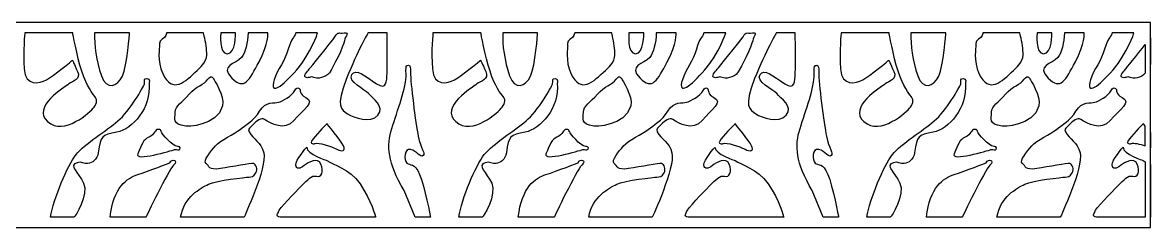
# Model space of a CAD drawing. Header units: centimetres. Extents: x 1.5 to 27, y 4.1 to 6.2.
# Drawn here: x 15.31 to 27, y 4.09 to 6.22 of the extents above; entities that cross this region are included whole.
import ezdxf

# ---------------------------------------------------------------- set-up
doc = ezdxf.new("R2010")
doc.units = ezdxf.units.CM
doc.header["$MEASUREMENT"] = 0
doc.layers.add('layer 1', color=7, linetype='Continuous')

msp = doc.modelspace()

# ---------------------------------------------------------------- linework, layer by layer
at = {"layer": 'layer 1', "color": 250, "lineweight": 30}
for points, knots in [([(1.50051, 6.21845), (1.50051, 6.21845), (26.99977, 6.21845), (26.99977, 6.21845), (26.99977, 6.21845), (26.99977, 6.21845), (26.99977, 4.09352), (26.99977, 4.09352), (26.99977, 4.09352), (26.99977, 4.09352), (1.50051, 4.09352), (1.50051, 4.09352), (1.50051, 4.09352), (1.50051, 4.09352), (1.50051, 6.21845), (1.50051, 6.21845)], [0, 0, 0, 0, 0.2, 0.2, 0.2, 0.2, 0.4, 0.4, 0.4, 0.4, 0.6, 0.6, 0.6, 0.6, 1, 1, 1, 1]), ([(15.33831, 6.1109), (15.33831, 6.1109), (15.83489, 6.1109), (15.83489, 6.1109), (15.83489, 6.1109), (15.83489, 6.1109), (15.87602, 5.87481), (15.92891, 5.71329), (15.92891, 5.71329), (15.9818, 5.55177), (16.04057, 5.48129), (16.06408, 5.45192), (16.06408, 5.45192), (16.08758, 5.42256), (16.09052, 5.38732), (16.05526, 5.34033), (16.05526, 5.34033), (16.02, 5.29334), (15.7438, 5.03785), (15.57337, 5.19056), (15.57337, 5.19056), (15.40295, 5.34327), (15.75261, 5.5459), (15.79375, 5.58114), (15.79375, 5.58114), (15.83489, 5.61638), (15.92304, 5.62519), (15.88484, 5.71035), (15.88484, 5.71035), (15.84664, 5.79552), (15.83195, 5.82782), (15.83195, 5.82782), (15.83195, 5.82782), (15.83195, 5.82782), (15.63508, 5.66336), (15.56162, 5.62519), (15.56162, 5.62519), (15.48816, 5.58701), (15.34712, 5.54883), (15.33243, 5.73678), (15.33243, 5.73678), (15.31774, 5.92473), (15.33831, 6.1109), (15.33831, 6.1109)], [0, 0, 0, 0, 0.08333333, 0.08333333, 0.08333333, 0.08333333, 0.16666667, 0.16666667, 0.16666667, 0.16666667, 0.25, 0.25, 0.25, 0.25, 0.33333333, 0.33333333, 0.33333333, 0.33333333, 0.41666667, 0.41666667, 0.41666667, 0.41666667, 0.5, 0.5, 0.5, 0.5, 0.58333333, 0.58333333, 0.58333333, 0.58333333, 0.66666667, 0.66666667, 0.66666667, 0.66666667, 0.75, 0.75, 0.75, 0.75, 0.83333333, 0.83333333, 0.83333333, 0.83333333, 1, 1, 1, 1]), ([(16.06114, 6.1109), (16.06114, 6.1109), (16.42256, 6.1109), (16.42256, 6.1109), (16.42256, 6.1109), (16.42256, 6.1109), (16.39905, 5.77202), (16.3491, 5.66336), (16.3491, 5.66336), (16.29915, 5.55471), (16.18455, 5.51066), (16.13166, 5.6663), (16.13166, 5.6663), (16.07877, 5.82195), (16.05526, 5.98756), (16.06114, 6.1109)], [0, 0, 0, 0, 0.2, 0.2, 0.2, 0.2, 0.4, 0.4, 0.4, 0.4, 0.6, 0.6, 0.6, 0.6, 1, 1, 1, 1]), ([(16.80748, 6.1109), (16.80748, 6.1109), (17.18946, 6.1109), (17.18946, 6.1109), (17.18946, 6.1109), (17.18946, 6.1109), (17.21591, 6.01577), (17.21884, 5.95116), (17.21884, 5.95116), (17.22178, 5.88655), (17.25117, 5.83957), (17.12482, 5.7221), (17.12482, 5.7221), (16.99847, 5.60463), (16.86935, 5.4736), (16.76634, 5.6898), (16.76634, 5.6898), (16.70757, 5.81314), (16.73402, 5.97465), (16.73402, 5.97465), (16.73402, 5.97465), (16.73402, 5.97465), (16.72227, 6.02458), (16.76047, 6.04513), (16.76047, 6.04513), (16.79866, 6.06569), (16.80748, 6.1109), (16.80748, 6.1109)], [0, 0, 0, 0, 0.125, 0.125, 0.125, 0.125, 0.25, 0.25, 0.25, 0.25, 0.375, 0.375, 0.375, 0.375, 0.5, 0.5, 0.5, 0.5, 0.625, 0.625, 0.625, 0.625, 0.75, 0.75, 0.75, 0.75, 1, 1, 1, 1]), ([(17.3687, 6.1109), (17.3687, 6.1109), (17.52149, 6.1109), (17.52149, 6.1109), (17.52149, 6.1109), (17.52149, 6.1109), (17.52737, 5.89536), (17.43628, 5.89536), (17.43628, 5.89536), (17.34519, 5.89536), (17.3687, 6.1109), (17.3687, 6.1109)], [0, 0, 0, 0, 0.25, 0.25, 0.25, 0.25, 0.5, 0.5, 0.5, 0.5, 1, 1, 1, 1]), ([(17.65078, 6.1109), (17.65078, 6.1109), (17.85647, 6.1109), (17.85647, 6.1109), (17.85647, 6.1109), (17.85647, 6.1109), (17.86822, 6.00108), (17.76538, 5.8102), (17.76538, 5.8102), (17.66254, 5.61931), (17.61258, 5.51066), (17.4833, 5.64281), (17.4833, 5.64281), (17.35401, 5.77496), (17.52149, 5.7867), (17.5832, 5.85719), (17.5832, 5.85719), (17.62137, 5.90078), (17.65078, 6.01399), (17.65078, 6.1109)], [0, 0, 0, 0, 0.16666667, 0.16666667, 0.16666667, 0.16666667, 0.33333333, 0.33333333, 0.33333333, 0.33333333, 0.5, 0.5, 0.5, 0.5, 0.66666667, 0.66666667, 0.66666667, 0.66666667, 1, 1, 1, 1]), ([(18.14449, 6.1109), (18.14449, 6.1109), (18.37176, 6.1109), (18.37176, 6.1109), (18.37176, 6.1109), (18.37176, 6.1109), (18.30266, 5.90056), (18.15524, 5.72861), (18.15524, 5.72861), (18.00782, 5.55665), (17.86988, 5.45356), (17.92183, 5.62421), (17.92183, 5.62421), (17.95407, 5.73014), (18.03853, 5.82533), (18.06771, 5.94201), (18.06771, 5.94201), (18.09689, 6.0587), (18.1276, 6.05256), (18.14449, 6.1109)], [0, 0, 0, 0, 0.16666667, 0.16666667, 0.16666667, 0.16666667, 0.33333333, 0.33333333, 0.33333333, 0.33333333, 0.5, 0.5, 0.5, 0.5, 0.66666667, 0.66666667, 0.66666667, 0.66666667, 1, 1, 1, 1]), ([(18.28581, 5.73678), (18.28581, 5.73678), (18.21823, 5.66924), (18.24468, 5.65162), (18.24468, 5.65162), (18.27112, 5.634), (18.30345, 5.6663), (18.33283, 5.64868), (18.33283, 5.64868), (18.36221, 5.63106), (18.45624, 5.64574), (18.49444, 5.6986), (18.49444, 5.6986), (18.53264, 5.75147), (18.64135, 5.97759), (18.65017, 6.03045), (18.65017, 6.03045), (18.65898, 6.08331), (18.70894, 6.11971), (18.64723, 6.1109), (18.64723, 6.1109), (18.58553, 6.10209), (18.58846, 6.1303), (18.55027, 6.07156), (18.55027, 6.07156), (18.51207, 6.01283), (18.28581, 5.73678), (18.28581, 5.73678)], [0, 0, 0, 0, 0.125, 0.125, 0.125, 0.125, 0.25, 0.25, 0.25, 0.25, 0.375, 0.375, 0.375, 0.375, 0.5, 0.5, 0.5, 0.5, 0.625, 0.625, 0.625, 0.625, 0.75, 0.75, 0.75, 0.75, 1, 1, 1, 1]), ([(18.89405, 6.1109), (18.89405, 6.1109), (19.09092, 6.1109), (19.09092, 6.1109), (19.09092, 6.1109), (19.09092, 6.1109), (19.0968, 5.78083), (19.09092, 5.69567), (19.09092, 5.69567), (19.08504, 5.6105), (19.09342, 5.51359), (18.9822, 5.58407), (18.9822, 5.58407), (18.86173, 5.66043), (18.7677, 5.74559), (18.72657, 5.68098), (18.72657, 5.68098), (18.67828, 5.60514), (18.85879, 5.52828), (18.89993, 5.48129), (18.89993, 5.48129), (18.94106, 5.4343), (19.07329, 5.3462), (18.99689, 5.2581), (18.99689, 5.2581), (18.9205, 5.17), (18.74713, 5.22874), (18.68249, 5.27279), (18.68249, 5.27279), (18.61785, 5.31684), (18.5532, 5.34327), (18.67074, 5.63693), (18.67074, 5.63693), (18.78827, 5.9306), (18.89405, 6.1109), (18.89405, 6.1109)], [0, 0, 0, 0, 0.1, 0.1, 0.1, 0.1, 0.2, 0.2, 0.2, 0.2, 0.3, 0.3, 0.3, 0.3, 0.4, 0.4, 0.4, 0.4, 0.5, 0.5, 0.5, 0.5, 0.6, 0.6, 0.6, 0.6, 0.7, 0.7, 0.7, 0.7, 0.8, 0.8, 0.8, 0.8, 1, 1, 1, 1]), ([(19.56693, 6.1109), (19.56693, 6.1109), (20.06351, 6.1109), (20.06351, 6.1109), (20.06351, 6.1109), (20.06351, 6.1109), (20.10465, 5.87481), (20.15754, 5.71329), (20.15754, 5.71329), (20.21043, 5.55177), (20.2692, 5.48129), (20.2927, 5.45192), (20.2927, 5.45192), (20.31621, 5.42256), (20.31915, 5.38732), (20.28389, 5.34033), (20.28389, 5.34033), (20.24863, 5.29334), (19.97242, 5.03785), (19.802, 5.19056), (19.802, 5.19056), (19.63158, 5.34327), (19.98124, 5.5459), (20.02238, 5.58114), (20.02238, 5.58114), (20.06351, 5.61638), (20.15166, 5.62519), (20.11346, 5.71035), (20.11346, 5.71035), (20.07527, 5.79552), (20.06058, 5.82782), (20.06058, 5.82782), (20.06058, 5.82782), (20.06058, 5.82782), (19.8637, 5.66336), (19.79025, 5.62519), (19.79025, 5.62519), (19.71679, 5.58701), (19.57575, 5.54883), (19.56106, 5.73678), (19.56106, 5.73678), (19.54637, 5.92473), (19.56693, 6.1109), (19.56693, 6.1109)], [0, 0, 0, 0, 0.08333333, 0.08333333, 0.08333333, 0.08333333, 0.16666667, 0.16666667, 0.16666667, 0.16666667, 0.25, 0.25, 0.25, 0.25, 0.33333333, 0.33333333, 0.33333333, 0.33333333, 0.41666667, 0.41666667, 0.41666667, 0.41666667, 0.5, 0.5, 0.5, 0.5, 0.58333333, 0.58333333, 0.58333333, 0.58333333, 0.66666667, 0.66666667, 0.66666667, 0.66666667, 0.75, 0.75, 0.75, 0.75, 0.83333333, 0.83333333, 0.83333333, 0.83333333, 1, 1, 1, 1]), ([(20.28976, 6.1109), (20.28976, 6.1109), (20.65118, 6.1109), (20.65118, 6.1109), (20.65118, 6.1109), (20.65118, 6.1109), (20.62768, 5.77202), (20.57772, 5.66336), (20.57772, 5.66336), (20.52777, 5.55471), (20.41318, 5.51066), (20.36029, 5.6663), (20.36029, 5.6663), (20.3074, 5.82195), (20.28389, 5.98756), (20.28976, 6.1109)], [0, 0, 0, 0, 0.2, 0.2, 0.2, 0.2, 0.4, 0.4, 0.4, 0.4, 0.6, 0.6, 0.6, 0.6, 1, 1, 1, 1]), ([(21.0361, 6.1109), (21.0361, 6.1109), (21.41809, 6.1109), (21.41809, 6.1109), (21.41809, 6.1109), (21.41809, 6.1109), (21.44453, 6.01577), (21.44747, 5.95116), (21.44747, 5.95116), (21.45041, 5.88655), (21.47979, 5.83957), (21.35344, 5.7221), (21.35344, 5.7221), (21.22709, 5.60463), (21.09798, 5.4736), (20.99497, 5.6898), (20.99497, 5.6898), (20.9362, 5.81314), (20.96265, 5.97465), (20.96265, 5.97465), (20.96265, 5.97465), (20.96265, 5.97465), (20.95089, 6.02458), (20.98909, 6.04513), (20.98909, 6.04513), (21.02729, 6.06569), (21.0361, 6.1109), (21.0361, 6.1109)], [0, 0, 0, 0, 0.125, 0.125, 0.125, 0.125, 0.25, 0.25, 0.25, 0.25, 0.375, 0.375, 0.375, 0.375, 0.5, 0.5, 0.5, 0.5, 0.625, 0.625, 0.625, 0.625, 0.75, 0.75, 0.75, 0.75, 1, 1, 1, 1]), ([(21.59733, 6.1109), (21.59733, 6.1109), (21.75012, 6.1109), (21.75012, 6.1109), (21.75012, 6.1109), (21.75012, 6.1109), (21.756, 5.89536), (21.66491, 5.89536), (21.66491, 5.89536), (21.57382, 5.89536), (21.59733, 6.1109), (21.59733, 6.1109)], [0, 0, 0, 0, 0.25, 0.25, 0.25, 0.25, 0.5, 0.5, 0.5, 0.5, 1, 1, 1, 1]), ([(21.87941, 6.1109), (21.87941, 6.1109), (22.08509, 6.1109), (22.08509, 6.1109), (22.08509, 6.1109), (22.08509, 6.1109), (22.09685, 6.00108), (21.994, 5.8102), (21.994, 5.8102), (21.89116, 5.61931), (21.84121, 5.51066), (21.71192, 5.64281), (21.71192, 5.64281), (21.58264, 5.77496), (21.75012, 5.7867), (21.81183, 5.85719), (21.81183, 5.85719), (21.85, 5.90078), (21.87941, 6.01399), (21.87941, 6.1109)], [0, 0, 0, 0, 0.16666667, 0.16666667, 0.16666667, 0.16666667, 0.33333333, 0.33333333, 0.33333333, 0.33333333, 0.5, 0.5, 0.5, 0.5, 0.66666667, 0.66666667, 0.66666667, 0.66666667, 1, 1, 1, 1]), ([(22.37312, 6.1109), (22.37312, 6.1109), (22.60038, 6.1109), (22.60038, 6.1109), (22.60038, 6.1109), (22.60038, 6.1109), (22.53128, 5.90056), (22.38387, 5.72861), (22.38387, 5.72861), (22.23645, 5.55665), (22.09851, 5.45356), (22.15045, 5.62421), (22.15045, 5.62421), (22.1827, 5.73014), (22.26716, 5.82533), (22.29634, 5.94201), (22.29634, 5.94201), (22.32551, 6.0587), (22.35622, 6.05256), (22.37312, 6.1109)], [0, 0, 0, 0, 0.16666667, 0.16666667, 0.16666667, 0.16666667, 0.33333333, 0.33333333, 0.33333333, 0.33333333, 0.5, 0.5, 0.5, 0.5, 0.66666667, 0.66666667, 0.66666667, 0.66666667, 1, 1, 1, 1]), ([(22.51444, 5.73678), (22.51444, 5.73678), (22.44686, 5.66924), (22.4733, 5.65162), (22.4733, 5.65162), (22.49975, 5.634), (22.53207, 5.6663), (22.56145, 5.64868), (22.56145, 5.64868), (22.59084, 5.63106), (22.68486, 5.64574), (22.72306, 5.6986), (22.72306, 5.6986), (22.76126, 5.75147), (22.86998, 5.97759), (22.8788, 6.03045), (22.8788, 6.03045), (22.88761, 6.08331), (22.93756, 6.11971), (22.87586, 6.1109), (22.87586, 6.1109), (22.81415, 6.10209), (22.81709, 6.1303), (22.77889, 6.07156), (22.77889, 6.07156), (22.74069, 6.01283), (22.51444, 5.73678), (22.51444, 5.73678)], [0, 0, 0, 0, 0.125, 0.125, 0.125, 0.125, 0.25, 0.25, 0.25, 0.25, 0.375, 0.375, 0.375, 0.375, 0.5, 0.5, 0.5, 0.5, 0.625, 0.625, 0.625, 0.625, 0.75, 0.75, 0.75, 0.75, 1, 1, 1, 1]), ([(23.12268, 6.1109), (23.12268, 6.1109), (23.31955, 6.1109), (23.31955, 6.1109), (23.31955, 6.1109), (23.31955, 6.1109), (23.32542, 5.78083), (23.31955, 5.69567), (23.31955, 5.69567), (23.31367, 5.6105), (23.32205, 5.51359), (23.21083, 5.58407), (23.21083, 5.58407), (23.09036, 5.66043), (22.99633, 5.74559), (22.95519, 5.68098), (22.95519, 5.68098), (22.9069, 5.60514), (23.08742, 5.52828), (23.12855, 5.48129), (23.12855, 5.48129), (23.16969, 5.4343), (23.30192, 5.3462), (23.22552, 5.2581), (23.22552, 5.2581), (23.14912, 5.17), (22.97576, 5.22874), (22.91112, 5.27279), (22.91112, 5.27279), (22.84647, 5.31684), (22.78183, 5.34327), (22.89936, 5.63693), (22.89936, 5.63693), (23.0169, 5.9306), (23.12268, 6.1109), (23.12268, 6.1109)], [0, 0, 0, 0, 0.1, 0.1, 0.1, 0.1, 0.2, 0.2, 0.2, 0.2, 0.3, 0.3, 0.3, 0.3, 0.4, 0.4, 0.4, 0.4, 0.5, 0.5, 0.5, 0.5, 0.6, 0.6, 0.6, 0.6, 0.7, 0.7, 0.7, 0.7, 0.8, 0.8, 0.8, 0.8, 1, 1, 1, 1]), ([(23.79556, 6.1109), (23.79556, 6.1109), (24.29214, 6.1109), (24.29214, 6.1109), (24.29214, 6.1109), (24.29214, 6.1109), (24.33328, 5.87481), (24.38617, 5.71329), (24.38617, 5.71329), (24.43906, 5.55177), (24.49782, 5.48129), (24.52133, 5.45192), (24.52133, 5.45192), (24.54484, 5.42256), (24.54778, 5.38732), (24.51251, 5.34033), (24.51251, 5.34033), (24.47725, 5.29334), (24.20105, 5.03785), (24.03063, 5.19056), (24.03063, 5.19056), (23.8602, 5.34327), (24.20987, 5.5459), (24.251, 5.58114), (24.251, 5.58114), (24.29214, 5.61638), (24.38029, 5.62519), (24.34209, 5.71035), (24.34209, 5.71035), (24.30389, 5.79552), (24.2892, 5.82782), (24.2892, 5.82782), (24.2892, 5.82782), (24.2892, 5.82782), (24.09233, 5.66336), (24.01887, 5.62519), (24.01887, 5.62519), (23.94541, 5.58701), (23.80437, 5.54883), (23.78968, 5.73678), (23.78968, 5.73678), (23.77499, 5.92473), (23.79556, 6.1109), (23.79556, 6.1109)], [0, 0, 0, 0, 0.08333333, 0.08333333, 0.08333333, 0.08333333, 0.16666667, 0.16666667, 0.16666667, 0.16666667, 0.25, 0.25, 0.25, 0.25, 0.33333333, 0.33333333, 0.33333333, 0.33333333, 0.41666667, 0.41666667, 0.41666667, 0.41666667, 0.5, 0.5, 0.5, 0.5, 0.58333333, 0.58333333, 0.58333333, 0.58333333, 0.66666667, 0.66666667, 0.66666667, 0.66666667, 0.75, 0.75, 0.75, 0.75, 0.83333333, 0.83333333, 0.83333333, 0.83333333, 1, 1, 1, 1]), ([(24.51839, 6.1109), (24.51839, 6.1109), (24.87981, 6.1109), (24.87981, 6.1109), (24.87981, 6.1109), (24.87981, 6.1109), (24.8563, 5.77202), (24.80635, 5.66336), (24.80635, 5.66336), (24.7564, 5.55471), (24.6418, 5.51066), (24.58891, 5.6663), (24.58891, 5.6663), (24.53602, 5.82195), (24.51251, 5.98756), (24.51839, 6.1109)], [0, 0, 0, 0, 0.2, 0.2, 0.2, 0.2, 0.4, 0.4, 0.4, 0.4, 0.6, 0.6, 0.6, 0.6, 1, 1, 1, 1]), ([(25.26473, 6.1109), (25.26473, 6.1109), (25.64671, 6.1109), (25.64671, 6.1109), (25.64671, 6.1109), (25.64671, 6.1109), (25.67316, 6.01577), (25.6761, 5.95116), (25.6761, 5.95116), (25.67904, 5.88655), (25.70842, 5.83957), (25.58207, 5.7221), (25.58207, 5.7221), (25.45572, 5.60463), (25.3266, 5.4736), (25.22359, 5.6898), (25.22359, 5.6898), (25.16483, 5.81314), (25.19127, 5.97465), (25.19127, 5.97465), (25.19127, 5.97465), (25.19127, 5.97465), (25.17952, 6.02458), (25.21772, 6.04513), (25.21772, 6.04513), (25.25592, 6.06569), (25.26473, 6.1109), (25.26473, 6.1109)], [0, 0, 0, 0, 0.125, 0.125, 0.125, 0.125, 0.25, 0.25, 0.25, 0.25, 0.375, 0.375, 0.375, 0.375, 0.5, 0.5, 0.5, 0.5, 0.625, 0.625, 0.625, 0.625, 0.75, 0.75, 0.75, 0.75, 1, 1, 1, 1]), ([(25.82595, 6.1109), (25.82595, 6.1109), (25.97875, 6.1109), (25.97875, 6.1109), (25.97875, 6.1109), (25.97875, 6.1109), (25.98462, 5.89536), (25.89353, 5.89536), (25.89353, 5.89536), (25.80245, 5.89536), (25.82595, 6.1109), (25.82595, 6.1109)], [0, 0, 0, 0, 0.25, 0.25, 0.25, 0.25, 0.5, 0.5, 0.5, 0.5, 1, 1, 1, 1]), ([(26.10803, 6.1109), (26.10803, 6.1109), (26.31372, 6.1109), (26.31372, 6.1109), (26.31372, 6.1109), (26.31372, 6.1109), (26.32547, 6.00108), (26.22263, 5.8102), (26.22263, 5.8102), (26.11979, 5.61931), (26.06983, 5.51066), (25.94055, 5.64281), (25.94055, 5.64281), (25.81126, 5.77496), (25.97875, 5.7867), (26.04045, 5.85719), (26.04045, 5.85719), (26.07862, 5.90078), (26.10803, 6.01399), (26.10803, 6.1109)], [0, 0, 0, 0, 0.16666667, 0.16666667, 0.16666667, 0.16666667, 0.33333333, 0.33333333, 0.33333333, 0.33333333, 0.5, 0.5, 0.5, 0.5, 0.66666667, 0.66666667, 0.66666667, 0.66666667, 1, 1, 1, 1]), ([(26.60174, 6.1109), (26.60174, 6.1109), (26.82901, 6.1109), (26.82901, 6.1109), (26.82901, 6.1109), (26.82901, 6.1109), (26.75991, 5.90056), (26.61249, 5.72861), (26.61249, 5.72861), (26.46507, 5.55665), (26.32713, 5.45356), (26.37908, 5.62421), (26.37908, 5.62421), (26.41133, 5.73014), (26.49578, 5.82533), (26.52496, 5.94201), (26.52496, 5.94201), (26.55414, 6.0587), (26.58485, 6.05256), (26.60174, 6.1109)], [0, 0, 0, 0, 0.16666667, 0.16666667, 0.16666667, 0.16666667, 0.33333333, 0.33333333, 0.33333333, 0.33333333, 0.5, 0.5, 0.5, 0.5, 0.66666667, 0.66666667, 0.66666667, 0.66666667, 1, 1, 1, 1]), ([(26.74307, 5.73678), (26.74307, 5.73678), (26.67548, 5.66924), (26.70193, 5.65162), (26.70193, 5.65162), (26.72838, 5.634), (26.7607, 5.6663), (26.79008, 5.64868), (26.79008, 5.64868), (26.81824, 5.63179), (26.90579, 5.64459), (26.94664, 5.69222), (26.94664, 5.69222), (26.94664, 5.69222), (26.94664, 5.99007), (26.94664, 5.99007), (26.94664, 5.99007), (26.86674, 5.88767), (26.74307, 5.73678), (26.74307, 5.73678)], [0, 0, 0, 0, 0.16666667, 0.16666667, 0.16666667, 0.16666667, 0.33333333, 0.33333333, 0.33333333, 0.33333333, 0.5, 0.5, 0.5, 0.5, 0.66666667, 0.66666667, 0.66666667, 0.66666667, 1, 1, 1, 1]), ([(26.99977, 5.78218), (26.99977, 5.78218), (26.99977, 5.78218), (26.99977, 5.78218), (26.99977, 5.78218), (26.99977, 5.78218), (26.99977, 6.06026), (26.99977, 6.06026), (26.99977, 6.06026), (26.99977, 6.06026), (26.99977, 6.06026), (26.99977, 6.06026), (26.99977, 6.06026), (26.99977, 6.06026), (26.99977, 5.78218), (26.99977, 5.78218)], [0, 0, 0, 0, 0.2, 0.2, 0.2, 0.2, 0.4, 0.4, 0.4, 0.4, 0.6, 0.6, 0.6, 0.6, 1, 1, 1, 1]), ([(19.38182, 4.19993), (19.38182, 4.19993), (19.54049, 4.19993), (19.54049, 4.19993), (19.54049, 4.19993), (19.54049, 4.19993), (19.48172, 4.521), (19.42883, 4.64434), (19.42883, 4.64434), (19.37594, 4.76768), (19.32893, 4.73244), (19.2966, 4.7618), (19.2966, 4.7618), (19.26428, 4.79117), (19.26722, 4.92039), (19.3348, 4.90277), (19.3348, 4.90277), (19.40239, 4.88514), (19.43765, 4.81173), (19.46409, 4.83816), (19.46409, 4.83816), (19.49054, 4.86459), (19.44059, 4.90864), (19.41414, 5.04079), (19.41414, 5.04079), (19.38769, 5.17294), (19.33186, 5.59876), (19.3348, 5.70154), (19.3348, 5.70154), (19.33774, 5.80433), (19.30248, 5.76908), (19.30248, 5.76908), (19.30248, 5.76908), (19.30248, 5.76908), (19.28191, 5.80433), (19.28779, 5.68098), (19.28779, 5.68098), (19.29367, 5.55764), (19.1967, 5.29922), (19.14087, 5.12008), (19.14087, 5.12008), (19.08504, 4.94094), (19.09386, 4.76474), (19.26722, 4.47695), (19.26722, 4.47695), (19.26722, 4.47695), (19.38182, 4.19993), (19.38182, 4.19993)], [0, 0, 0, 0, 0.07692308, 0.07692308, 0.07692308, 0.07692308, 0.15384615, 0.15384615, 0.15384615, 0.15384615, 0.23076923, 0.23076923, 0.23076923, 0.23076923, 0.30769231, 0.30769231, 0.30769231, 0.30769231, 0.38461538, 0.38461538, 0.38461538, 0.38461538, 0.46153846, 0.46153846, 0.46153846, 0.46153846, 0.53846154, 0.53846154, 0.53846154, 0.53846154, 0.61538462, 0.61538462, 0.61538462, 0.61538462, 0.69230769, 0.69230769, 0.69230769, 0.69230769, 0.76923077, 0.76923077, 0.76923077, 0.76923077, 0.84615385, 0.84615385, 0.84615385, 0.84615385, 1, 1, 1, 1]), ([(23.61044, 4.19993), (23.61044, 4.19993), (23.76911, 4.19993), (23.76911, 4.19993), (23.76911, 4.19993), (23.76911, 4.19993), (23.71035, 4.521), (23.65746, 4.64434), (23.65746, 4.64434), (23.60457, 4.76768), (23.55755, 4.73244), (23.52523, 4.7618), (23.52523, 4.7618), (23.49291, 4.79117), (23.49585, 4.92039), (23.56343, 4.90277), (23.56343, 4.90277), (23.63101, 4.88514), (23.66627, 4.81173), (23.69272, 4.83816), (23.69272, 4.83816), (23.71916, 4.86459), (23.66921, 4.90864), (23.64277, 5.04079), (23.64277, 5.04079), (23.61632, 5.17294), (23.56049, 5.59876), (23.56343, 5.70154), (23.56343, 5.70154), (23.56637, 5.80433), (23.53111, 5.76908), (23.53111, 5.76908), (23.53111, 5.76908), (23.53111, 5.76908), (23.51054, 5.80433), (23.51642, 5.68098), (23.51642, 5.68098), (23.52229, 5.55764), (23.42533, 5.29922), (23.3695, 5.12008), (23.3695, 5.12008), (23.31367, 4.94094), (23.32248, 4.76474), (23.49585, 4.47695), (23.49585, 4.47695), (23.49585, 4.47695), (23.61044, 4.19993), (23.61044, 4.19993)], [0, 0, 0, 0, 0.07692308, 0.07692308, 0.07692308, 0.07692308, 0.15384615, 0.15384615, 0.15384615, 0.15384615, 0.23076923, 0.23076923, 0.23076923, 0.23076923, 0.30769231, 0.30769231, 0.30769231, 0.30769231, 0.38461538, 0.38461538, 0.38461538, 0.38461538, 0.46153846, 0.46153846, 0.46153846, 0.46153846, 0.53846154, 0.53846154, 0.53846154, 0.53846154, 0.61538462, 0.61538462, 0.61538462, 0.61538462, 0.69230769, 0.69230769, 0.69230769, 0.69230769, 0.76923077, 0.76923077, 0.76923077, 0.76923077, 0.84615385, 0.84615385, 0.84615385, 0.84615385, 1, 1, 1, 1]), ([(15.60495, 4.19993), (15.60495, 4.19993), (15.83416, 4.19993), (15.84708, 4.19993), (15.84708, 4.19993), (15.85999, 4.19993), (16.00204, 4.4356), (15.94715, 4.55182), (15.94715, 4.55182), (15.89227, 4.66804), (15.78897, 4.73584), (15.87936, 4.76489), (15.87936, 4.76489), (15.92439, 4.77937), (15.95134, 4.75123), (15.99226, 4.75596), (15.99226, 4.75596), (16.03348, 4.76072), (16.08856, 4.79853), (16.09889, 4.8682), (16.09889, 4.8682), (16.12561, 5.04842), (16.1344, 5.05221), (16.29259, 5.08127), (16.29259, 5.08127), (16.45078, 5.11032), (16.65093, 5.33631), (16.62511, 5.58812), (16.62511, 5.58812), (16.62511, 5.58812), (16.64125, 5.63977), (16.60251, 5.63977), (16.60251, 5.63977), (16.56377, 5.63977), (16.58636, 5.61394), (16.57668, 5.58166), (16.57668, 5.58166), (16.567, 5.54938), (16.42495, 5.30079), (16.30227, 5.19749), (16.30227, 5.19749), (16.17959, 5.09418), (15.96007, 4.96182), (15.86967, 4.84883), (15.86967, 4.84883), (15.77928, 4.73584), (15.63723, 4.39363), (15.60495, 4.19993)], [0, 0, 0, 0, 0.07692308, 0.07692308, 0.07692308, 0.07692308, 0.15384615, 0.15384615, 0.15384615, 0.15384615, 0.23076923, 0.23076923, 0.23076923, 0.23076923, 0.30769231, 0.30769231, 0.30769231, 0.30769231, 0.38461538, 0.38461538, 0.38461538, 0.38461538, 0.46153846, 0.46153846, 0.46153846, 0.46153846, 0.53846154, 0.53846154, 0.53846154, 0.53846154, 0.61538462, 0.61538462, 0.61538462, 0.61538462, 0.69230769, 0.69230769, 0.69230769, 0.69230769, 0.76923077, 0.76923077, 0.76923077, 0.76923077, 0.84615385, 0.84615385, 0.84615385, 0.84615385, 1, 1, 1, 1]), ([(17.00605, 5.14261), (17.00605, 5.14261), (17.33052, 5.13684), (17.38699, 5.35568), (17.38699, 5.35568), (17.41282, 5.45575), (17.29337, 5.63331), (17.29337, 5.63331), (17.29337, 5.63331), (17.29337, 5.63331), (17.274, 5.68497), (17.23526, 5.63009), (17.23526, 5.63009), (17.19652, 5.5752), (17.11258, 5.55906), (17.04156, 5.47512), (17.04156, 5.47512), (16.97054, 5.39119), (16.89628, 5.3589), (16.89628, 5.28788), (16.89628, 5.28788), (16.89628, 5.21686), (16.86077, 5.16843), (17.00605, 5.14261)], [0, 0, 0, 0, 0.14285714, 0.14285714, 0.14285714, 0.14285714, 0.28571429, 0.28571429, 0.28571429, 0.28571429, 0.42857143, 0.42857143, 0.42857143, 0.42857143, 0.57142857, 0.57142857, 0.57142857, 0.57142857, 0.71428571, 0.71428571, 0.71428571, 0.71428571, 1, 1, 1, 1]), ([(19.83358, 4.19993), (19.83358, 4.19993), (20.06279, 4.19993), (20.0757, 4.19993), (20.0757, 4.19993), (20.08861, 4.19993), (20.23066, 4.4356), (20.17578, 4.55182), (20.17578, 4.55182), (20.1209, 4.66804), (20.01759, 4.73584), (20.10799, 4.76489), (20.10799, 4.76489), (20.15302, 4.77937), (20.17996, 4.75123), (20.22089, 4.75596), (20.22089, 4.75596), (20.26211, 4.76072), (20.31718, 4.79853), (20.32751, 4.8682), (20.32751, 4.8682), (20.35423, 5.04842), (20.36302, 5.05221), (20.52121, 5.08127), (20.52121, 5.08127), (20.6794, 5.11032), (20.87956, 5.33631), (20.85373, 5.58812), (20.85373, 5.58812), (20.85373, 5.58812), (20.86987, 5.63977), (20.83113, 5.63977), (20.83113, 5.63977), (20.79239, 5.63977), (20.81499, 5.61394), (20.80531, 5.58166), (20.80531, 5.58166), (20.79562, 5.54938), (20.65358, 5.30079), (20.5309, 5.19749), (20.5309, 5.19749), (20.40822, 5.09418), (20.18869, 4.96182), (20.0983, 4.84883), (20.0983, 4.84883), (20.00791, 4.73584), (19.86586, 4.39363), (19.83358, 4.19993)], [0, 0, 0, 0, 0.07692308, 0.07692308, 0.07692308, 0.07692308, 0.15384615, 0.15384615, 0.15384615, 0.15384615, 0.23076923, 0.23076923, 0.23076923, 0.23076923, 0.30769231, 0.30769231, 0.30769231, 0.30769231, 0.38461538, 0.38461538, 0.38461538, 0.38461538, 0.46153846, 0.46153846, 0.46153846, 0.46153846, 0.53846154, 0.53846154, 0.53846154, 0.53846154, 0.61538462, 0.61538462, 0.61538462, 0.61538462, 0.69230769, 0.69230769, 0.69230769, 0.69230769, 0.76923077, 0.76923077, 0.76923077, 0.76923077, 0.84615385, 0.84615385, 0.84615385, 0.84615385, 1, 1, 1, 1]), ([(21.23467, 5.14261), (21.23467, 5.14261), (21.55914, 5.13684), (21.61562, 5.35568), (21.61562, 5.35568), (21.64144, 5.45575), (21.522, 5.63331), (21.522, 5.63331), (21.522, 5.63331), (21.522, 5.63331), (21.50263, 5.68497), (21.46389, 5.63009), (21.46389, 5.63009), (21.42515, 5.5752), (21.34121, 5.55906), (21.27019, 5.47512), (21.27019, 5.47512), (21.19916, 5.39119), (21.12491, 5.3589), (21.12491, 5.28788), (21.12491, 5.28788), (21.12491, 5.21686), (21.0894, 5.16843), (21.23467, 5.14261)], [0, 0, 0, 0, 0.14285714, 0.14285714, 0.14285714, 0.14285714, 0.28571429, 0.28571429, 0.28571429, 0.28571429, 0.42857143, 0.42857143, 0.42857143, 0.42857143, 0.57142857, 0.57142857, 0.57142857, 0.57142857, 0.71428571, 0.71428571, 0.71428571, 0.71428571, 1, 1, 1, 1]), ([(24.0622, 4.19993), (24.0622, 4.19993), (24.29141, 4.19993), (24.30433, 4.19993), (24.30433, 4.19993), (24.31724, 4.19993), (24.45929, 4.4356), (24.40441, 4.55182), (24.40441, 4.55182), (24.34952, 4.66804), (24.24622, 4.73584), (24.33661, 4.76489), (24.33661, 4.76489), (24.38165, 4.77937), (24.40859, 4.75123), (24.44951, 4.75596), (24.44951, 4.75596), (24.49073, 4.76072), (24.54581, 4.79853), (24.55614, 4.8682), (24.55614, 4.8682), (24.58286, 5.04842), (24.59165, 5.05221), (24.74984, 5.08127), (24.74984, 5.08127), (24.90803, 5.11032), (25.10818, 5.33631), (25.08236, 5.58812), (25.08236, 5.58812), (25.08236, 5.58812), (25.0985, 5.63977), (25.05976, 5.63977), (25.05976, 5.63977), (25.02102, 5.63977), (25.04362, 5.61394), (25.03393, 5.58166), (25.03393, 5.58166), (25.02425, 5.54938), (24.8822, 5.30079), (24.75952, 5.19749), (24.75952, 5.19749), (24.63685, 5.09418), (24.41732, 4.96182), (24.32693, 4.84883), (24.32693, 4.84883), (24.23653, 4.73584), (24.09449, 4.39363), (24.0622, 4.19993)], [0, 0, 0, 0, 0.07692308, 0.07692308, 0.07692308, 0.07692308, 0.15384615, 0.15384615, 0.15384615, 0.15384615, 0.23076923, 0.23076923, 0.23076923, 0.23076923, 0.30769231, 0.30769231, 0.30769231, 0.30769231, 0.38461538, 0.38461538, 0.38461538, 0.38461538, 0.46153846, 0.46153846, 0.46153846, 0.46153846, 0.53846154, 0.53846154, 0.53846154, 0.53846154, 0.61538462, 0.61538462, 0.61538462, 0.61538462, 0.69230769, 0.69230769, 0.69230769, 0.69230769, 0.76923077, 0.76923077, 0.76923077, 0.76923077, 0.84615385, 0.84615385, 0.84615385, 0.84615385, 1, 1, 1, 1]), ([(25.4633, 5.14261), (25.4633, 5.14261), (25.78777, 5.13684), (25.84424, 5.35568), (25.84424, 5.35568), (25.87007, 5.45575), (25.75062, 5.63331), (25.75062, 5.63331), (25.75062, 5.63331), (25.75062, 5.63331), (25.73125, 5.68497), (25.69251, 5.63009), (25.69251, 5.63009), (25.65377, 5.5752), (25.56984, 5.55906), (25.49881, 5.47512), (25.49881, 5.47512), (25.42779, 5.39119), (25.35354, 5.3589), (25.35354, 5.28788), (25.35354, 5.28788), (25.35354, 5.21686), (25.31803, 5.16843), (25.4633, 5.14261)], [0, 0, 0, 0, 0.14285714, 0.14285714, 0.14285714, 0.14285714, 0.28571429, 0.28571429, 0.28571429, 0.28571429, 0.42857143, 0.42857143, 0.42857143, 0.42857143, 0.57142857, 0.57142857, 0.57142857, 0.57142857, 0.71428571, 0.71428571, 0.71428571, 0.71428571, 1, 1, 1, 1]), ([(16.95117, 4.19993), (16.95117, 4.19993), (17.60975, 4.19993), (17.60975, 4.19993), (17.60975, 4.19993), (17.60975, 4.19993), (17.84885, 4.71194), (17.81313, 4.8682), (17.81313, 4.8682), (17.78731, 4.98119), (17.70337, 5.00702), (17.6614, 5.0845), (17.6614, 5.0845), (17.6438, 5.11698), (17.6747, 5.13294), (17.70229, 5.15992), (17.70229, 5.15992), (17.74051, 5.19728), (17.7872, 5.238), (17.82282, 5.21363), (17.82282, 5.21363), (17.88416, 5.17166), (18.02943, 5.08772), (18.12628, 5.20395), (18.12628, 5.20395), (18.22313, 5.32017), (18.35051, 5.38965), (18.24896, 5.44284), (18.24896, 5.44284), (18.18116, 5.47835), (18.19085, 5.52032), (18.19085, 5.52032), (18.19085, 5.52032), (18.19085, 5.52032), (18.16502, 5.57197), (18.13597, 5.51387), (18.13597, 5.51387), (18.10691, 5.45575), (18.0036, 5.40087), (17.96486, 5.39119), (17.96486, 5.39119), (17.92612, 5.3815), (17.8325, 5.4041), (17.77116, 5.30079), (17.77116, 5.30079), (17.70983, 5.19749), (17.62589, 5.15552), (17.56778, 5.11032), (17.56778, 5.11032), (17.50967, 5.06513), (17.36117, 4.99733), (17.31274, 4.93922), (17.31274, 4.93922), (17.26432, 4.88111), (17.18038, 4.78749), (17.21589, 4.75844), (17.21589, 4.75844), (17.2514, 4.72938), (17.23849, 4.68418), (17.36439, 4.70355), (17.36439, 4.70355), (17.4903, 4.72292), (17.68077, 4.76166), (17.7066, 4.75521), (17.7066, 4.75521), (17.73242, 4.74875), (17.75502, 4.70032), (17.73242, 4.65836), (17.73242, 4.65836), (17.70983, 4.61639), (17.68723, 4.61962), (17.65817, 4.61639), (17.65817, 4.61639), (17.62912, 4.61316), (17.32565, 4.5841), (17.24172, 4.54214), (17.24172, 4.54214), (17.15778, 4.50017), (16.98991, 4.413), (16.95117, 4.19993)], [0, 0, 0, 0, 0.04761905, 0.04761905, 0.04761905, 0.04761905, 0.0952381, 0.0952381, 0.0952381, 0.0952381, 0.14285714, 0.14285714, 0.14285714, 0.14285714, 0.19047619, 0.19047619, 0.19047619, 0.19047619, 0.23809524, 0.23809524, 0.23809524, 0.23809524, 0.28571429, 0.28571429, 0.28571429, 0.28571429, 0.33333333, 0.33333333, 0.33333333, 0.33333333, 0.38095238, 0.38095238, 0.38095238, 0.38095238, 0.42857143, 0.42857143, 0.42857143, 0.42857143, 0.47619048, 0.47619048, 0.47619048, 0.47619048, 0.52380952, 0.52380952, 0.52380952, 0.52380952, 0.57142857, 0.57142857, 0.57142857, 0.57142857, 0.61904762, 0.61904762, 0.61904762, 0.61904762, 0.66666667, 0.66666667, 0.66666667, 0.66666667, 0.71428571, 0.71428571, 0.71428571, 0.71428571, 0.76190476, 0.76190476, 0.76190476, 0.76190476, 0.80952381, 0.80952381, 0.80952381, 0.80952381, 0.85714286, 0.85714286, 0.85714286, 0.85714286, 0.9047619, 0.9047619, 0.9047619, 0.9047619, 1, 1, 1, 1]), ([(21.17979, 4.19993), (21.17979, 4.19993), (21.83837, 4.19993), (21.83837, 4.19993), (21.83837, 4.19993), (21.83837, 4.19993), (22.07747, 4.71194), (22.04176, 4.8682), (22.04176, 4.8682), (22.01593, 4.98119), (21.932, 5.00702), (21.89003, 5.0845), (21.89003, 5.0845), (21.87243, 5.11698), (21.90333, 5.13294), (21.93092, 5.15992), (21.93092, 5.15992), (21.96913, 5.19728), (22.01583, 5.238), (22.05144, 5.21363), (22.05144, 5.21363), (22.11278, 5.17166), (22.25806, 5.08772), (22.35491, 5.20395), (22.35491, 5.20395), (22.45176, 5.32017), (22.57914, 5.38965), (22.47758, 5.44284), (22.47758, 5.44284), (22.40979, 5.47835), (22.41947, 5.52032), (22.41947, 5.52032), (22.41947, 5.52032), (22.41947, 5.52032), (22.39365, 5.57197), (22.36459, 5.51387), (22.36459, 5.51387), (22.33554, 5.45575), (22.23223, 5.40087), (22.19349, 5.39119), (22.19349, 5.39119), (22.15475, 5.3815), (22.06113, 5.4041), (21.99979, 5.30079), (21.99979, 5.30079), (21.93845, 5.19749), (21.85451, 5.15552), (21.7964, 5.11032), (21.7964, 5.11032), (21.73829, 5.06513), (21.58979, 4.99733), (21.54137, 4.93922), (21.54137, 4.93922), (21.49294, 4.88111), (21.409, 4.78749), (21.44452, 4.75844), (21.44452, 4.75844), (21.48003, 4.72938), (21.46711, 4.68418), (21.59302, 4.70355), (21.59302, 4.70355), (21.71892, 4.72292), (21.9094, 4.76166), (21.93522, 4.75521), (21.93522, 4.75521), (21.96105, 4.74875), (21.98365, 4.70032), (21.96105, 4.65836), (21.96105, 4.65836), (21.93845, 4.61639), (21.91585, 4.61962), (21.8868, 4.61639), (21.8868, 4.61639), (21.85774, 4.61316), (21.55428, 4.5841), (21.47034, 4.54214), (21.47034, 4.54214), (21.38641, 4.50017), (21.21853, 4.413), (21.17979, 4.19993)], [0, 0, 0, 0, 0.04761905, 0.04761905, 0.04761905, 0.04761905, 0.0952381, 0.0952381, 0.0952381, 0.0952381, 0.14285714, 0.14285714, 0.14285714, 0.14285714, 0.19047619, 0.19047619, 0.19047619, 0.19047619, 0.23809524, 0.23809524, 0.23809524, 0.23809524, 0.28571429, 0.28571429, 0.28571429, 0.28571429, 0.33333333, 0.33333333, 0.33333333, 0.33333333, 0.38095238, 0.38095238, 0.38095238, 0.38095238, 0.42857143, 0.42857143, 0.42857143, 0.42857143, 0.47619048, 0.47619048, 0.47619048, 0.47619048, 0.52380952, 0.52380952, 0.52380952, 0.52380952, 0.57142857, 0.57142857, 0.57142857, 0.57142857, 0.61904762, 0.61904762, 0.61904762, 0.61904762, 0.66666667, 0.66666667, 0.66666667, 0.66666667, 0.71428571, 0.71428571, 0.71428571, 0.71428571, 0.76190476, 0.76190476, 0.76190476, 0.76190476, 0.80952381, 0.80952381, 0.80952381, 0.80952381, 0.85714286, 0.85714286, 0.85714286, 0.85714286, 0.9047619, 0.9047619, 0.9047619, 0.9047619, 1, 1, 1, 1]), ([(25.40842, 4.19993), (25.40842, 4.19993), (26.067, 4.19993), (26.067, 4.19993), (26.067, 4.19993), (26.067, 4.19993), (26.3061, 4.71194), (26.27038, 4.8682), (26.27038, 4.8682), (26.24456, 4.98119), (26.16062, 5.00702), (26.11865, 5.0845), (26.11865, 5.0845), (26.10105, 5.11698), (26.13195, 5.13294), (26.15955, 5.15992), (26.15955, 5.15992), (26.19776, 5.19728), (26.24445, 5.238), (26.28007, 5.21363), (26.28007, 5.21363), (26.34141, 5.17166), (26.48668, 5.08772), (26.58353, 5.20395), (26.58353, 5.20395), (26.68038, 5.32017), (26.80776, 5.38965), (26.70621, 5.44284), (26.70621, 5.44284), (26.63842, 5.47835), (26.6481, 5.52032), (26.6481, 5.52032), (26.6481, 5.52032), (26.6481, 5.52032), (26.62227, 5.57197), (26.59322, 5.51387), (26.59322, 5.51387), (26.56416, 5.45575), (26.46086, 5.40087), (26.42212, 5.39119), (26.42212, 5.39119), (26.38338, 5.3815), (26.28975, 5.4041), (26.22842, 5.30079), (26.22842, 5.30079), (26.16708, 5.19749), (26.08314, 5.15552), (26.02503, 5.11032), (26.02503, 5.11032), (25.96692, 5.06513), (25.81842, 4.99733), (25.76999, 4.93922), (25.76999, 4.93922), (25.72157, 4.88111), (25.63763, 4.78749), (25.67314, 4.75844), (25.67314, 4.75844), (25.70865, 4.72938), (25.69574, 4.68418), (25.82164, 4.70355), (25.82164, 4.70355), (25.94755, 4.72292), (26.13802, 4.76166), (26.16385, 4.75521), (26.16385, 4.75521), (26.18968, 4.74875), (26.21228, 4.70032), (26.18968, 4.65836), (26.18968, 4.65836), (26.16708, 4.61639), (26.14448, 4.61962), (26.11542, 4.61639), (26.11542, 4.61639), (26.08637, 4.61316), (25.78291, 4.5841), (25.69897, 4.54214), (25.69897, 4.54214), (25.61503, 4.50017), (25.44716, 4.413), (25.40842, 4.19993)], [0, 0, 0, 0, 0.04761905, 0.04761905, 0.04761905, 0.04761905, 0.0952381, 0.0952381, 0.0952381, 0.0952381, 0.14285714, 0.14285714, 0.14285714, 0.14285714, 0.19047619, 0.19047619, 0.19047619, 0.19047619, 0.23809524, 0.23809524, 0.23809524, 0.23809524, 0.28571429, 0.28571429, 0.28571429, 0.28571429, 0.33333333, 0.33333333, 0.33333333, 0.33333333, 0.38095238, 0.38095238, 0.38095238, 0.38095238, 0.42857143, 0.42857143, 0.42857143, 0.42857143, 0.47619048, 0.47619048, 0.47619048, 0.47619048, 0.52380952, 0.52380952, 0.52380952, 0.52380952, 0.57142857, 0.57142857, 0.57142857, 0.57142857, 0.61904762, 0.61904762, 0.61904762, 0.61904762, 0.66666667, 0.66666667, 0.66666667, 0.66666667, 0.71428571, 0.71428571, 0.71428571, 0.71428571, 0.76190476, 0.76190476, 0.76190476, 0.76190476, 0.80952381, 0.80952381, 0.80952381, 0.80952381, 0.85714286, 0.85714286, 0.85714286, 0.85714286, 0.9047619, 0.9047619, 0.9047619, 0.9047619, 1, 1, 1, 1]), ([(18.46802, 5.17), (18.46802, 5.17), (18.61197, 4.99674), (18.63842, 4.94094), (18.63842, 4.94094), (18.66486, 4.88514), (18.62666, 4.87634), (18.57083, 4.9057), (18.57083, 4.9057), (18.515, 4.93507), (18.3769, 4.97912), (18.34752, 4.96444), (18.34752, 4.96444), (18.34752, 4.96444), (18.26818, 4.94388), (18.32401, 5.01142), (18.32401, 5.01142), (18.37984, 5.07896), (18.46802, 5.17), (18.46802, 5.17)], [0, 0, 0, 0, 0.16666667, 0.16666667, 0.16666667, 0.16666667, 0.33333333, 0.33333333, 0.33333333, 0.33333333, 0.5, 0.5, 0.5, 0.5, 0.66666667, 0.66666667, 0.66666667, 0.66666667, 1, 1, 1, 1]), ([(22.69664, 5.17), (22.69664, 5.17), (22.8406, 4.99674), (22.86704, 4.94094), (22.86704, 4.94094), (22.89349, 4.88514), (22.85529, 4.87634), (22.79946, 4.9057), (22.79946, 4.9057), (22.74363, 4.93507), (22.60553, 4.97912), (22.57615, 4.96444), (22.57615, 4.96444), (22.57615, 4.96444), (22.49681, 4.94388), (22.55264, 5.01142), (22.55264, 5.01142), (22.60847, 5.07896), (22.69664, 5.17), (22.69664, 5.17)], [0, 0, 0, 0, 0.16666667, 0.16666667, 0.16666667, 0.16666667, 0.33333333, 0.33333333, 0.33333333, 0.33333333, 0.5, 0.5, 0.5, 0.5, 0.66666667, 0.66666667, 0.66666667, 0.66666667, 1, 1, 1, 1]), ([(26.92527, 5.17), (26.92527, 5.17), (26.93361, 5.15996), (26.94664, 5.14393), (26.94664, 5.14393), (26.94664, 5.14393), (26.94664, 4.93904), (26.94664, 4.93904), (26.94664, 4.93904), (26.88833, 4.95884), (26.82379, 4.97394), (26.80477, 4.96444), (26.80477, 4.96444), (26.80477, 4.96444), (26.72544, 4.94388), (26.78127, 5.01142), (26.78127, 5.01142), (26.83709, 5.07896), (26.92527, 5.17), (26.92527, 5.17)], [0, 0, 0, 0, 0.16666667, 0.16666667, 0.16666667, 0.16666667, 0.33333333, 0.33333333, 0.33333333, 0.33333333, 0.5, 0.5, 0.5, 0.5, 0.66666667, 0.66666667, 0.66666667, 0.66666667, 1, 1, 1, 1]), ([(16.92211, 4.93276), (16.92211, 4.93276), (16.96085, 4.92954), (16.94471, 4.90694), (16.94471, 4.90694), (16.92857, 4.88434), (16.91888, 4.90694), (16.88983, 4.90048), (16.88983, 4.90048), (16.86077, 4.89402), (16.46916, 4.76989), (16.50889, 4.85851), (16.50889, 4.85851), (16.55085, 4.95213), (16.56661, 5.00751), (16.62188, 5.02961), (16.62188, 5.02961), (16.68644, 5.05544), (16.68644, 5.11355), (16.71873, 5.11032), (16.71873, 5.11032), (16.75101, 5.10709), (16.74133, 5.11032), (16.75101, 5.08772), (16.75101, 5.08772), (16.7607, 5.06513), (16.86077, 4.93922), (16.92211, 4.93276)], [0, 0, 0, 0, 0.125, 0.125, 0.125, 0.125, 0.25, 0.25, 0.25, 0.25, 0.375, 0.375, 0.375, 0.375, 0.5, 0.5, 0.5, 0.5, 0.625, 0.625, 0.625, 0.625, 0.75, 0.75, 0.75, 0.75, 1, 1, 1, 1]), ([(21.15074, 4.93276), (21.15074, 4.93276), (21.18948, 4.92954), (21.17334, 4.90694), (21.17334, 4.90694), (21.15719, 4.88434), (21.14751, 4.90694), (21.11846, 4.90048), (21.11846, 4.90048), (21.0894, 4.89402), (20.69778, 4.76989), (20.73751, 4.85851), (20.73751, 4.85851), (20.77948, 4.95213), (20.79523, 5.00751), (20.8505, 5.02961), (20.8505, 5.02961), (20.91507, 5.05544), (20.91507, 5.11355), (20.94735, 5.11032), (20.94735, 5.11032), (20.97964, 5.10709), (20.96995, 5.11032), (20.97964, 5.08772), (20.97964, 5.08772), (20.98932, 5.06513), (21.0894, 4.93922), (21.15074, 4.93276)], [0, 0, 0, 0, 0.125, 0.125, 0.125, 0.125, 0.25, 0.25, 0.25, 0.25, 0.375, 0.375, 0.375, 0.375, 0.5, 0.5, 0.5, 0.5, 0.625, 0.625, 0.625, 0.625, 0.75, 0.75, 0.75, 0.75, 1, 1, 1, 1]), ([(25.37937, 4.93276), (25.37937, 4.93276), (25.4181, 4.92954), (25.40196, 4.90694), (25.40196, 4.90694), (25.38582, 4.88434), (25.37614, 4.90694), (25.34708, 4.90048), (25.34708, 4.90048), (25.31803, 4.89402), (24.92641, 4.76989), (24.96614, 4.85851), (24.96614, 4.85851), (25.0081, 4.95213), (25.02386, 5.00751), (25.07913, 5.02961), (25.07913, 5.02961), (25.1437, 5.05544), (25.1437, 5.11355), (25.17598, 5.11032), (25.17598, 5.11032), (25.20826, 5.10709), (25.19858, 5.11032), (25.20826, 5.08772), (25.20826, 5.08772), (25.21795, 5.06513), (25.31803, 4.93922), (25.37937, 4.93276)], [0, 0, 0, 0, 0.125, 0.125, 0.125, 0.125, 0.25, 0.25, 0.25, 0.25, 0.375, 0.375, 0.375, 0.375, 0.5, 0.5, 0.5, 0.5, 0.625, 0.625, 0.625, 0.625, 0.75, 0.75, 0.75, 0.75, 1, 1, 1, 1]), ([(26.99977, 5.0774), (26.99977, 5.0774), (26.99977, 5.0774), (26.99977, 5.0774), (26.99977, 5.0774), (26.99977, 5.0774), (26.99977, 4.91893), (26.99977, 4.91893), (26.99977, 4.91893), (26.99977, 4.91893), (26.99977, 4.91893), (26.99977, 4.91893), (26.99977, 4.91893), (26.99977, 4.91893), (26.99977, 5.0774), (26.99977, 5.0774)], [0, 0, 0, 0, 0.2, 0.2, 0.2, 0.2, 0.4, 0.4, 0.4, 0.4, 0.6, 0.6, 0.6, 0.6, 1, 1, 1, 1]), ([(18.46802, 4.19993), (18.46802, 4.19993), (18.97301, 4.19993), (18.97301, 4.19993), (18.97301, 4.19993), (18.97301, 4.19993), (18.92616, 4.37799), (18.81162, 4.54434), (18.81162, 4.54434), (18.69709, 4.7107), (18.5357, 4.73669), (18.46802, 4.78868), (18.46802, 4.78868), (18.46802, 4.78868), (18.25937, 4.85284), (18.25937, 4.92626), (18.25937, 4.92626), (18.25937, 4.92626), (18.1389, 4.78824), (18.14477, 4.74125), (18.14477, 4.74125), (18.15065, 4.69426), (18.18885, 4.70013), (18.23292, 4.73537), (18.23292, 4.73537), (18.277, 4.77062), (18.37396, 4.82641), (18.40629, 4.75006), (18.40629, 4.75006), (18.43861, 4.6737), (18.40922, 4.6091), (18.35927, 4.62378), (18.35927, 4.62378), (18.30932, 4.63846), (18.27112, 4.59148), (18.20354, 4.52393), (18.20354, 4.52393), (18.13596, 4.45639), (17.97141, 4.28312), (17.96554, 4.25669), (17.96554, 4.25669), (17.95966, 4.23026), (17.91852, 4.197), (18.01255, 4.19993), (18.01255, 4.19993), (18.06574, 4.20159), (18.46802, 4.19993), (18.46802, 4.19993)], [0, 0, 0, 0, 0.07692308, 0.07692308, 0.07692308, 0.07692308, 0.15384615, 0.15384615, 0.15384615, 0.15384615, 0.23076923, 0.23076923, 0.23076923, 0.23076923, 0.30769231, 0.30769231, 0.30769231, 0.30769231, 0.38461538, 0.38461538, 0.38461538, 0.38461538, 0.46153846, 0.46153846, 0.46153846, 0.46153846, 0.53846154, 0.53846154, 0.53846154, 0.53846154, 0.61538462, 0.61538462, 0.61538462, 0.61538462, 0.69230769, 0.69230769, 0.69230769, 0.69230769, 0.76923077, 0.76923077, 0.76923077, 0.76923077, 0.84615385, 0.84615385, 0.84615385, 0.84615385, 1, 1, 1, 1]), ([(22.69664, 4.19993), (22.69664, 4.19993), (23.20164, 4.19993), (23.20164, 4.19993), (23.20164, 4.19993), (23.20164, 4.19993), (23.15478, 4.37799), (23.04025, 4.54434), (23.04025, 4.54434), (22.92571, 4.7107), (22.76432, 4.73669), (22.69664, 4.78868), (22.69664, 4.78868), (22.69664, 4.78868), (22.488, 4.85284), (22.488, 4.92626), (22.488, 4.92626), (22.488, 4.92626), (22.36752, 4.78824), (22.3734, 4.74125), (22.3734, 4.74125), (22.37928, 4.69426), (22.41747, 4.70013), (22.46155, 4.73537), (22.46155, 4.73537), (22.50563, 4.77062), (22.60259, 4.82641), (22.63491, 4.75006), (22.63491, 4.75006), (22.66724, 4.6737), (22.63785, 4.6091), (22.5879, 4.62378), (22.5879, 4.62378), (22.53795, 4.63846), (22.49975, 4.59148), (22.43217, 4.52393), (22.43217, 4.52393), (22.36459, 4.45639), (22.20004, 4.28312), (22.19416, 4.25669), (22.19416, 4.25669), (22.18828, 4.23026), (22.14715, 4.197), (22.24117, 4.19993), (22.24117, 4.19993), (22.29436, 4.20159), (22.69664, 4.19993), (22.69664, 4.19993)], [0, 0, 0, 0, 0.07692308, 0.07692308, 0.07692308, 0.07692308, 0.15384615, 0.15384615, 0.15384615, 0.15384615, 0.23076923, 0.23076923, 0.23076923, 0.23076923, 0.30769231, 0.30769231, 0.30769231, 0.30769231, 0.38461538, 0.38461538, 0.38461538, 0.38461538, 0.46153846, 0.46153846, 0.46153846, 0.46153846, 0.53846154, 0.53846154, 0.53846154, 0.53846154, 0.61538462, 0.61538462, 0.61538462, 0.61538462, 0.69230769, 0.69230769, 0.69230769, 0.69230769, 0.76923077, 0.76923077, 0.76923077, 0.76923077, 0.84615385, 0.84615385, 0.84615385, 0.84615385, 1, 1, 1, 1]), ([(26.92527, 4.19993), (26.92527, 4.19993), (26.94664, 4.19993), (26.94664, 4.19993), (26.94664, 4.19993), (26.94664, 4.19993), (26.94664, 4.77461), (26.94664, 4.77461), (26.94664, 4.77461), (26.93877, 4.77916), (26.93161, 4.78381), (26.92527, 4.78868), (26.92527, 4.78868), (26.92527, 4.78868), (26.71662, 4.85284), (26.71662, 4.92626), (26.71662, 4.92626), (26.71662, 4.92626), (26.59615, 4.78824), (26.60203, 4.74125), (26.60203, 4.74125), (26.6079, 4.69426), (26.6461, 4.70013), (26.69018, 4.73537), (26.69018, 4.73537), (26.73425, 4.77062), (26.83122, 4.82641), (26.86354, 4.75006), (26.86354, 4.75006), (26.89586, 4.6737), (26.86648, 4.6091), (26.81653, 4.62378), (26.81653, 4.62378), (26.76657, 4.63846), (26.72838, 4.59148), (26.66079, 4.52393), (26.66079, 4.52393), (26.59321, 4.45639), (26.42866, 4.28312), (26.42279, 4.25669), (26.42279, 4.25669), (26.41691, 4.23026), (26.37577, 4.197), (26.4698, 4.19993), (26.4698, 4.19993), (26.52299, 4.20159), (26.92527, 4.19993), (26.92527, 4.19993)], [0, 0, 0, 0, 0.07692308, 0.07692308, 0.07692308, 0.07692308, 0.15384615, 0.15384615, 0.15384615, 0.15384615, 0.23076923, 0.23076923, 0.23076923, 0.23076923, 0.30769231, 0.30769231, 0.30769231, 0.30769231, 0.38461538, 0.38461538, 0.38461538, 0.38461538, 0.46153846, 0.46153846, 0.46153846, 0.46153846, 0.53846154, 0.53846154, 0.53846154, 0.53846154, 0.61538462, 0.61538462, 0.61538462, 0.61538462, 0.69230769, 0.69230769, 0.69230769, 0.69230769, 0.76923077, 0.76923077, 0.76923077, 0.76923077, 0.84615385, 0.84615385, 0.84615385, 0.84615385, 1, 1, 1, 1]), ([(16.22156, 4.19993), (16.22156, 4.19993), (16.59282, 4.19993), (16.59282, 4.19993), (16.59282, 4.19993), (16.59282, 4.19993), (16.82526, 4.68741), (16.88014, 4.73907), (16.88014, 4.73907), (16.93503, 4.79072), (16.86077, 4.81332), (16.8414, 4.76489), (16.8414, 4.76489), (16.8414, 4.76489), (16.62188, 4.67773), (16.50889, 4.64221), (16.50889, 4.64221), (16.39589, 4.6067), (16.25708, 4.50985), (16.22156, 4.19993)], [0, 0, 0, 0, 0.16666667, 0.16666667, 0.16666667, 0.16666667, 0.33333333, 0.33333333, 0.33333333, 0.33333333, 0.5, 0.5, 0.5, 0.5, 0.66666667, 0.66666667, 0.66666667, 0.66666667, 1, 1, 1, 1]), ([(20.45019, 4.19993), (20.45019, 4.19993), (20.82145, 4.19993), (20.82145, 4.19993), (20.82145, 4.19993), (20.82145, 4.19993), (21.05389, 4.68741), (21.10877, 4.73907), (21.10877, 4.73907), (21.16365, 4.79072), (21.0894, 4.81332), (21.07003, 4.76489), (21.07003, 4.76489), (21.07003, 4.76489), (20.8505, 4.67773), (20.73751, 4.64221), (20.73751, 4.64221), (20.62452, 4.6067), (20.4857, 4.50985), (20.45019, 4.19993)], [0, 0, 0, 0, 0.16666667, 0.16666667, 0.16666667, 0.16666667, 0.33333333, 0.33333333, 0.33333333, 0.33333333, 0.5, 0.5, 0.5, 0.5, 0.66666667, 0.66666667, 0.66666667, 0.66666667, 1, 1, 1, 1]), ([(24.67881, 4.19993), (24.67881, 4.19993), (25.05007, 4.19993), (25.05007, 4.19993), (25.05007, 4.19993), (25.05007, 4.19993), (25.28251, 4.68741), (25.3374, 4.73907), (25.3374, 4.73907), (25.39228, 4.79072), (25.31803, 4.81332), (25.29865, 4.76489), (25.29865, 4.76489), (25.29865, 4.76489), (25.07913, 4.67773), (24.96614, 4.64221), (24.96614, 4.64221), (24.85315, 4.6067), (24.71433, 4.50985), (24.67881, 4.19993)], [0, 0, 0, 0, 0.16666667, 0.16666667, 0.16666667, 0.16666667, 0.33333333, 0.33333333, 0.33333333, 0.33333333, 0.5, 0.5, 0.5, 0.5, 0.66666667, 0.66666667, 0.66666667, 0.66666667, 1, 1, 1, 1]), ([(26.99977, 4.19993), (26.99977, 4.19993), (26.99977, 4.19993), (26.99977, 4.19993), (26.99977, 4.19993), (26.99977, 4.19993), (26.99977, 4.74807), (26.99977, 4.74807), (26.99977, 4.74807), (26.99977, 4.74807), (26.99977, 4.74807), (26.99977, 4.74807), (26.99977, 4.74807), (26.99977, 4.74807), (26.99977, 4.19993), (26.99977, 4.19993)], [0, 0, 0, 0, 0.2, 0.2, 0.2, 0.2, 0.4, 0.4, 0.4, 0.4, 0.6, 0.6, 0.6, 0.6, 1, 1, 1, 1])]:
    msp.add_open_spline(points, degree=3, knots=knots, dxfattribs=at)

doc.saveas('drawing.dxf')
